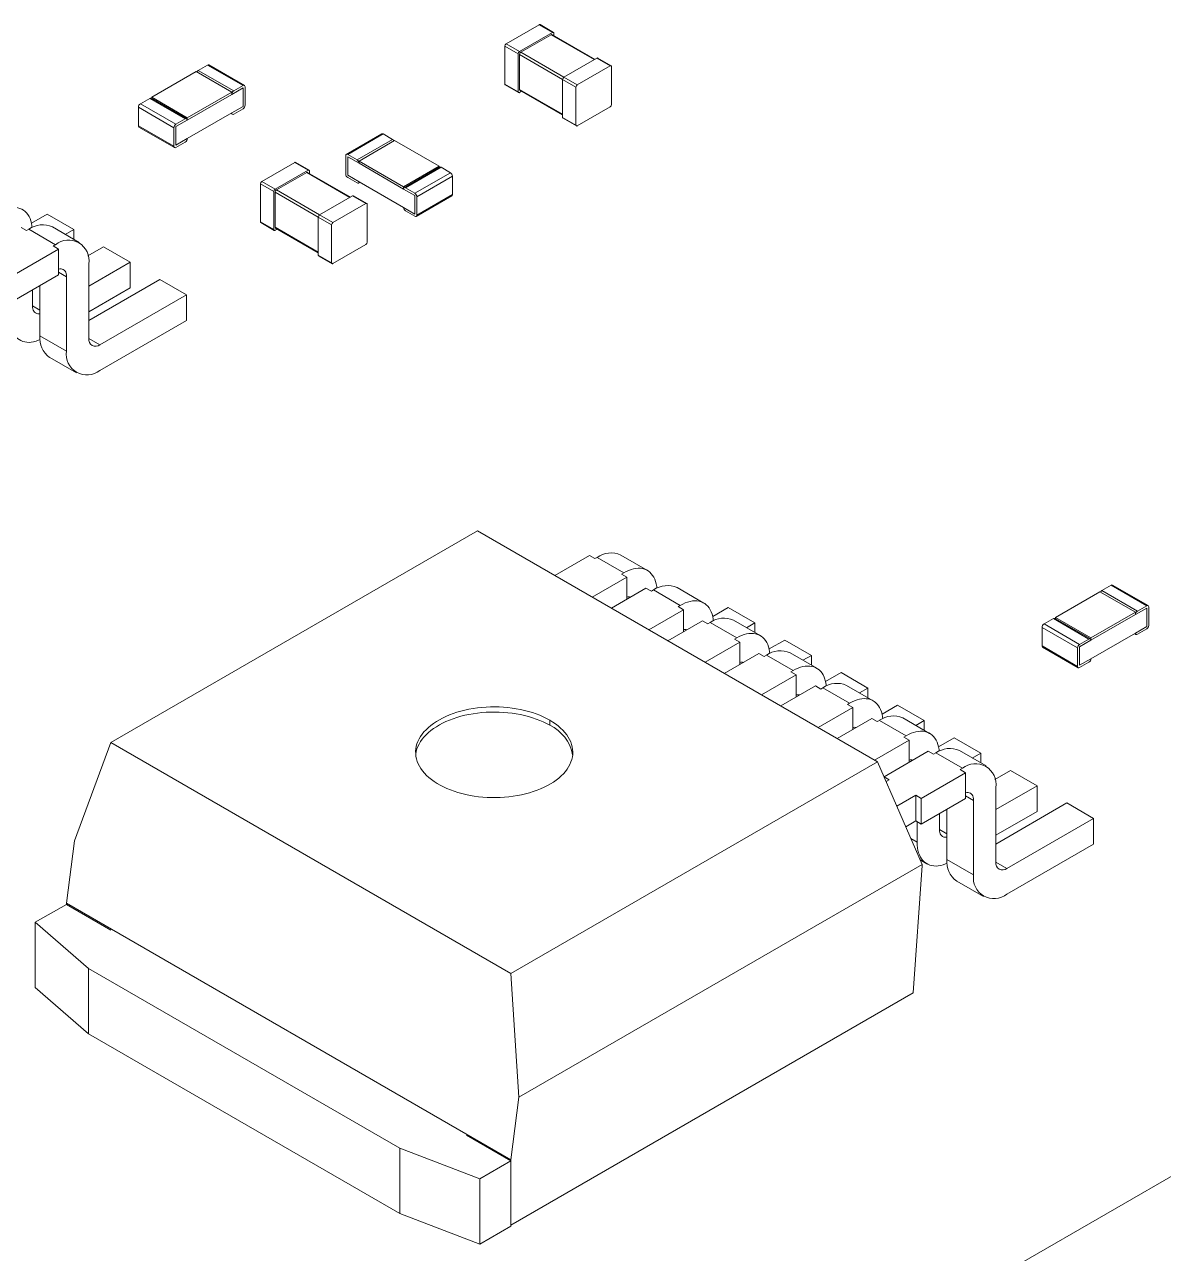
# Model space of a CAD drawing. Header units: millimetres. Extents: x 15 to 405, y 6 to 293.
# Drawn here: x 113.47 to 119.51, y 50.22 to 56.73 of the extents above; entities that cross this region are included whole.
import ezdxf

# ---------------------------------------------------------------- set-up
doc = ezdxf.new("R2010")
doc.units = ezdxf.units.MM

msp = doc.modelspace()

# ---------------------------------------------------------------- linework, layer by layer
at = {"color": 7, "linetype": 'Continuous', "lineweight": 18}
for p, q in [((116.0267, 56.632), (116.2012, 56.7327)), ((116.0974, 56.5911), (116.2719, 56.6918)), ((116.2012, 56.7327), (116.2719, 56.6918)), ((116.2769, 56.6923), (116.2062, 56.7332)), ((116.2789, 56.6748), (116.2789, 56.6878)), ((116.0197, 56.6197), (116.0904, 56.5789)), ((116.0197, 56.4183), (116.0197, 56.6197)), ((116.0267, 56.632), (116.0974, 56.5911)), ((116.1045, 56.5871), (116.2648, 56.6796)), ((116.2648, 56.6796), (116.4934, 56.5476)), ((116.4964, 56.5493), (116.2698, 56.6801)), ((116.0904, 56.3775), (116.0904, 56.5789)), ((116.0974, 56.3897), (116.0974, 56.5748)), ((116.0974, 56.5748), (116.3261, 56.4428)), ((116.1045, 56.5871), (116.3332, 56.4551)), ((116.3332, 56.4551), (116.5076, 56.5558)), ((116.5076, 56.5558), (116.5783, 56.5149)), ((116.5833, 56.5154), (116.5126, 56.5563)), ((114.3933, 56.4904), (114.4428, 56.519)), ((114.5819, 56.3816), (114.3933, 56.4904)), ((114.6314, 56.4102), (114.4428, 56.519)), ((114.6389, 56.4109), (114.4503, 56.5198)), ((116.4039, 56.4143), (116.5783, 56.5149)), ((116.5854, 56.3095), (116.5854, 56.5109)), ((114.147, 56.3482), (114.3827, 56.4843)), ((114.5713, 56.3755), (114.3827, 56.4843)), ((116.3261, 56.4428), (116.3968, 56.402)), ((116.3261, 56.2414), (116.3261, 56.4428)), ((116.3332, 56.4551), (116.4039, 56.4143)), ((114.3356, 56.2394), (114.5713, 56.3755)), ((114.3356, 56.2271), (114.5713, 56.3632)), ((114.5713, 56.3632), (114.6314, 56.3979)), ((114.5713, 56.3632), (114.5713, 56.3755)), ((114.5819, 56.3816), (114.6314, 56.4102)), ((114.6314, 56.2999), (114.6314, 56.3979)), ((114.642, 56.3061), (114.642, 56.404)), ((116.0197, 56.4183), (116.0904, 56.3775)), ((116.0217, 56.4137), (116.0924, 56.3729)), ((116.0974, 56.3897), (116.3261, 56.2577)), ((116.0974, 56.3734), (116.1087, 56.3799)), ((116.0995, 56.3852), (116.3261, 56.2544)), ((116.3968, 56.2006), (116.3968, 56.402)), ((114.2649, 56.1863), (114.0763, 56.2952)), ((114.0763, 56.1972), (114.0763, 56.2952)), ((114.0869, 56.3136), (114.1364, 56.3421)), ((114.2755, 56.2047), (114.0869, 56.3136)), ((114.325, 56.2333), (114.1364, 56.3421)), ((114.3325, 56.234), (114.1439, 56.3429)), ((114.3356, 56.2394), (114.147, 56.3482)), ((114.147, 56.3411), (114.147, 56.3482)), ((114.5713, 56.2652), (114.6314, 56.2999)), ((116.4039, 56.1965), (116.5783, 56.2972)), ((114.2755, 56.2047), (114.325, 56.2333)), ((114.3356, 56.1292), (114.5713, 56.2652)), ((114.3356, 56.2271), (114.3356, 56.2394)), ((114.5669, 56.2627), (114.5744, 56.2584)), ((114.5819, 56.2591), (114.6314, 56.2877)), ((116.3261, 56.2414), (116.3968, 56.2006)), ((116.3282, 56.2368), (116.3989, 56.196)), ((114.2649, 56.0883), (114.0763, 56.1972)), ((114.0794, 56.1903), (114.268, 56.0815)), ((114.2649, 56.0883), (114.2649, 56.1863)), ((114.2755, 56.1924), (114.3356, 56.2271)), ((114.2755, 56.0945), (114.2755, 56.1924)), ((114.2755, 56.0945), (114.3356, 56.1292)), ((114.2755, 56.0822), (114.325, 56.1108)), ((115.3675, 56.1544), (115.179, 56.0456)), ((115.375, 56.1537), (115.1865, 56.0448)), ((115.4245, 56.1251), (115.236, 56.0162)), ((115.4351, 56.119), (115.2466, 56.0101)), ((115.4245, 56.1251), (115.375, 56.1537)), ((115.6708, 55.9829), (115.4351, 56.119)), ((115.1759, 55.9407), (115.1759, 56.0387)), ((115.236, 56.0162), (115.1865, 56.0448)), ((114.9054, 56.0023), (114.731, 55.9016)), ((114.9761, 55.9615), (114.9054, 56.0023)), ((114.9811, 55.962), (114.9104, 56.0028)), ((115.1865, 55.9346), (115.1865, 56.0326)), ((115.2466, 55.9979), (115.1865, 56.0326)), ((115.4823, 55.8741), (115.2466, 56.0101)), ((115.2466, 55.9979), (115.2466, 56.0101)), ((115.4823, 55.8618), (115.2466, 55.9979)), ((115.6708, 55.9829), (115.4823, 55.8741)), ((115.6739, 55.9775), (115.4854, 55.8687)), ((115.6814, 55.9768), (115.4929, 55.8679)), ((115.6708, 55.9757), (115.6708, 55.9829)), ((115.7309, 55.9482), (115.6814, 55.9768)), ((114.9761, 55.9615), (114.8017, 55.8608)), ((114.969, 55.9492), (114.8087, 55.8567)), ((115.1977, 55.8173), (114.969, 55.9492)), ((115.2006, 55.8189), (114.974, 55.9497)), ((114.9832, 55.9445), (114.9832, 55.9574)), ((115.2466, 55.8999), (115.1865, 55.9346)), ((115.236, 55.8938), (115.1865, 55.9223)), ((115.7309, 55.9482), (115.5424, 55.8394)), ((115.7415, 55.9298), (115.553, 55.821)), ((115.7415, 55.8319), (115.7415, 55.9298)), ((114.7946, 55.8486), (114.7239, 55.8894)), ((114.7239, 55.688), (114.7239, 55.8894)), ((114.8017, 55.8608), (114.731, 55.9016)), ((114.7946, 55.6471), (114.7946, 55.8486)), ((114.8017, 55.6594), (114.8017, 55.8445)), ((115.0303, 55.7125), (114.8017, 55.8445)), ((115.0374, 55.7247), (114.8087, 55.8567)), ((115.2435, 55.893), (115.251, 55.8974)), ((115.4823, 55.7638), (115.2466, 55.8999)), ((115.4823, 55.8618), (115.4823, 55.8741)), ((115.5424, 55.8271), (115.4823, 55.8618)), ((115.5424, 55.8394), (115.4929, 55.8679)), ((115.2118, 55.8254), (115.0374, 55.7247)), ((115.2825, 55.7846), (115.1081, 55.6839)), ((115.2825, 55.7846), (115.2118, 55.8254)), ((115.2875, 55.7851), (115.2168, 55.8259)), ((115.2896, 55.5791), (115.2896, 55.7805)), ((115.5424, 55.7291), (115.5424, 55.8271)), ((115.5499, 55.7161), (115.7384, 55.825)), ((115.7415, 55.8319), (115.553, 55.723)), ((115.553, 55.723), (115.553, 55.821)), ((113.5919, 55.7285), (113.5096, 55.6809)), ((113.7334, 55.6468), (113.5919, 55.7285)), ((115.101, 55.6717), (115.0303, 55.7125)), ((115.0303, 55.5111), (115.0303, 55.7125)), ((115.1081, 55.6839), (115.0374, 55.7247)), ((115.5424, 55.7291), (115.4823, 55.7638)), ((115.5424, 55.7169), (115.4929, 55.7454)), ((113.4835, 55.6415), (113.4552, 55.6578)), ((113.4953, 55.6483), (113.4835, 55.6415)), ((113.6367, 55.5666), (113.4953, 55.6483)), ((113.7617, 55.579), (113.6203, 55.6607)), ((113.7334, 55.6468), (113.6888, 55.6211)), ((113.7334, 55.5954), (113.7334, 55.6468)), ((114.7946, 55.6471), (114.7239, 55.688)), ((114.726, 55.6834), (114.7967, 55.6426)), ((115.0303, 55.5274), (114.8017, 55.6594)), ((114.8129, 55.6495), (114.8017, 55.6431)), ((114.8037, 55.6548), (115.0303, 55.524)), ((115.101, 55.4703), (115.101, 55.6717)), ((113.6532, 55.5435), (113.4175, 55.4074)), ((113.6367, 55.5666), (113.6249, 55.5598)), ((113.6532, 55.5435), (113.6249, 55.5598)), ((113.6532, 55.4074), (113.6532, 55.5435)), ((113.8913, 55.5557), (113.8089, 55.5081)), ((114.0327, 55.474), (113.8913, 55.5557)), ((115.2825, 55.5669), (115.1081, 55.4662)), ((114.0327, 55.474), (113.8135, 55.3475)), ((113.8135, 55.0699), (113.8135, 55.4646)), ((114.0327, 55.3379), (114.0327, 55.474)), ((115.101, 55.4703), (115.0303, 55.5111)), ((115.0324, 55.5065), (115.1031, 55.4657)), ((113.4175, 55.2714), (113.6532, 55.4074)), ((113.6956, 55.3965), (113.6532, 55.421)), ((113.6956, 55.3965), (113.6956, 55.0019)), ((114.1906, 55.3828), (113.8135, 55.1651)), ((114.332, 55.3012), (114.1906, 55.3828)), ((113.5142, 55.2427), (113.5142, 55.3271)), ((113.5542, 55.3503), (113.5542, 55.0835)), ((113.8135, 55.2114), (114.0327, 55.3379)), ((114.332, 55.3012), (113.8724, 55.0359)), ((114.332, 55.1651), (114.332, 55.3012)), ((113.5542, 55.2196), (113.5142, 55.2427)), ((113.8724, 54.8998), (114.332, 55.1651)), ((113.6956, 55.0019), (113.5542, 55.0835)), ((113.8724, 55.0359), (113.8135, 55.0699)), ((113.606, 54.969), (113.7474, 54.8874)), ((115.8747, 54.0489), (113.9302, 52.9263)), ((117.996, 52.8243), (115.8747, 54.0489)), ((116.4687, 53.9182), (116.2849, 53.8121)), ((116.497, 53.9019), (116.4687, 53.9182)), ((116.5087, 53.9087), (116.497, 53.9019)), ((116.6502, 53.827), (116.5087, 53.9087)), ((116.7752, 53.8394), (116.6337, 53.921)), ((116.6502, 53.827), (116.6384, 53.8202)), ((116.6667, 53.8039), (116.6384, 53.8202)), ((116.6667, 53.8039), (116.4829, 53.6978)), ((116.6667, 53.6869), (116.6667, 53.8039)), ((119.1851, 53.7323), (119.2346, 53.7609)), ((119.4232, 53.6521), (119.2346, 53.7609)), ((119.4307, 53.6528), (119.2421, 53.7617)), ((116.768, 53.7454), (116.5842, 53.6393)), ((116.7963, 53.7291), (116.768, 53.7454)), ((116.8081, 53.7359), (116.7963, 53.7291)), ((116.9495, 53.6542), (116.8081, 53.7359)), ((117.0745, 53.6666), (116.9331, 53.7482)), ((118.9388, 53.5902), (119.1745, 53.7262)), ((119.3631, 53.6174), (119.1745, 53.7262)), ((119.3737, 53.6235), (119.1851, 53.7323)), ((116.966, 53.6311), (116.7822, 53.525)), ((116.9495, 53.6542), (116.9377, 53.6474)), ((116.966, 53.6311), (116.9377, 53.6474)), ((116.966, 53.5141), (116.966, 53.6311)), ((117.2041, 53.6432), (117.1217, 53.5957)), ((117.3455, 53.5616), (117.2041, 53.6432)), ((119.3631, 53.6051), (119.4232, 53.6398)), ((119.3737, 53.6235), (119.4232, 53.6521)), ((119.4232, 53.5418), (119.4232, 53.6398)), ((119.4338, 53.548), (119.4338, 53.6459)), ((117.0674, 53.5726), (116.8836, 53.4665)), ((117.0956, 53.5562), (117.0674, 53.5726)), ((117.1074, 53.563), (117.0956, 53.5562)), ((117.2489, 53.4814), (117.1074, 53.563)), ((117.3738, 53.4938), (117.2324, 53.5754)), ((117.3455, 53.5616), (117.301, 53.5359)), ((117.3455, 53.5102), (117.3455, 53.5616)), ((118.8787, 53.5555), (118.9282, 53.584)), ((119.1168, 53.4752), (118.9282, 53.584)), ((119.1243, 53.4759), (118.9357, 53.5848)), ((118.9388, 53.583), (118.9388, 53.5902)), ((119.1274, 53.4813), (118.9388, 53.5902)), ((119.1274, 53.4813), (119.3631, 53.6174)), ((119.1274, 53.469), (119.3631, 53.6051)), ((119.3631, 53.6051), (119.3631, 53.6174)), ((119.0567, 53.4282), (118.8681, 53.5371)), ((118.8681, 53.4391), (118.8681, 53.5371)), ((119.0673, 53.4466), (118.8787, 53.5555)), ((119.1274, 53.3711), (119.3631, 53.5071)), ((119.3587, 53.5046), (119.3662, 53.5003)), ((119.3631, 53.5071), (119.4232, 53.5418)), ((119.3737, 53.501), (119.4232, 53.5296)), ((117.2654, 53.4583), (117.0816, 53.3522)), ((117.2489, 53.4814), (117.2371, 53.4746)), ((117.2654, 53.4583), (117.2371, 53.4746)), ((117.2654, 53.3413), (117.2654, 53.4583)), ((117.5034, 53.4704), (117.421, 53.4229)), ((117.6448, 53.3888), (117.5034, 53.4704)), ((119.0567, 53.3302), (118.8681, 53.4391)), ((118.8712, 53.4322), (119.0598, 53.3234)), ((119.0567, 53.3302), (119.0567, 53.4282)), ((119.0673, 53.4466), (119.1168, 53.4752)), ((119.0673, 53.4344), (119.1274, 53.469)), ((119.0673, 53.3364), (119.0673, 53.4344)), ((119.1274, 53.469), (119.1274, 53.4813)), ((117.3667, 53.3998), (117.1829, 53.2937)), ((117.395, 53.3834), (117.3667, 53.3998)), ((117.4068, 53.3902), (117.395, 53.3834)), ((117.5482, 53.3086), (117.4068, 53.3902)), ((117.6732, 53.321), (117.5318, 53.4026)), ((117.6448, 53.3888), (117.6003, 53.3631)), ((117.6448, 53.3373), (117.6448, 53.3888)), ((119.0673, 53.3364), (119.1274, 53.3711)), ((117.5482, 53.3086), (117.5364, 53.3018)), ((117.5647, 53.2855), (117.5364, 53.3018)), ((117.8028, 53.2976), (117.7204, 53.2501)), ((117.9442, 53.216), (117.8028, 53.2976)), ((119.0673, 53.3241), (119.1168, 53.3527)), ((117.5647, 53.2855), (117.3809, 53.1794)), ((117.5647, 53.1685), (117.5647, 53.2855)), ((117.666, 53.227), (117.4823, 53.1209)), ((117.6943, 53.2106), (117.666, 53.227)), ((117.7061, 53.2174), (117.6943, 53.2106)), ((117.8475, 53.1358), (117.7061, 53.2174)), ((117.9725, 53.1482), (117.8311, 53.2298)), ((117.9442, 53.216), (117.8996, 53.1903)), ((117.9442, 53.1645), (117.9442, 53.216)), ((117.864, 53.1127), (117.6802, 53.0066)), ((117.8475, 53.1358), (117.8358, 53.129)), ((117.864, 53.1127), (117.8358, 53.129)), ((117.864, 52.9956), (117.864, 53.1127)), ((118.1021, 53.1248), (118.0197, 53.0773)), ((118.2435, 53.0432), (118.1021, 53.1248)), ((116.2577, 53.0454), (116.2577, 53.0182)), ((117.9654, 53.0542), (117.7816, 52.9481)), ((117.9937, 53.0378), (117.9654, 53.0542)), ((118.0055, 53.0446), (117.9937, 53.0378)), ((118.1469, 52.963), (118.0055, 53.0446)), ((118.2719, 52.9754), (118.1304, 53.057)), ((118.2435, 53.0432), (118.199, 53.0174)), ((118.2435, 52.9917), (118.2435, 53.0432)), ((113.9302, 52.9263), (113.737, 52.4065)), ((113.9302, 52.9263), (116.0515, 51.7017)), ((118.1634, 52.9399), (117.9796, 52.8338)), ((118.1469, 52.963), (118.1351, 52.9562)), ((118.1634, 52.9399), (118.1351, 52.9562)), ((118.1634, 52.8228), (118.1634, 52.9399)), ((118.4014, 52.952), (118.3191, 52.9044)), ((118.5429, 52.8704), (118.4014, 52.952)), ((118.2647, 52.8813), (118.03, 52.7458)), ((118.293, 52.865), (118.2647, 52.8813)), ((118.3048, 52.8718), (118.293, 52.865)), ((118.4462, 52.7902), (118.3048, 52.8718)), ((118.5712, 52.8026), (118.4298, 52.8842)), ((118.5429, 52.8704), (118.4983, 52.8446)), ((118.5429, 52.8189), (118.5429, 52.8704)), ((116.0515, 51.7017), (117.996, 52.8243)), ((117.996, 52.8243), (118.2317, 52.2799)), ((118.4462, 52.7902), (118.4344, 52.7834)), ((118.4627, 52.767), (118.4344, 52.7834)), ((118.7008, 52.7792), (118.6184, 52.7316)), ((118.8422, 52.6975), (118.7008, 52.7792)), ((118.0306, 52.7444), (118.0573, 52.729)), ((118.0573, 52.729), (118.0413, 52.7197)), ((118.4627, 52.767), (118.227, 52.631)), ((118.4627, 52.631), (118.4627, 52.767)), ((118.1987, 52.6473), (118.0979, 52.5891)), ((118.1987, 52.6473), (118.227, 52.631)), ((118.1987, 52.6473), (118.1987, 52.5112)), ((118.8422, 52.6975), (118.623, 52.571)), ((118.623, 52.2934), (118.623, 52.6881)), ((118.8422, 52.5615), (118.8422, 52.6975)), ((118.227, 52.631), (118.227, 52.4949)), ((118.227, 52.4949), (118.4627, 52.631)), ((118.5051, 52.6201), (118.4627, 52.6446)), ((118.5051, 52.6201), (118.5051, 52.2254)), ((119.0001, 52.6064), (118.623, 52.3887)), ((119.1415, 52.5247), (119.0001, 52.6064)), ((118.3237, 52.4662), (118.3237, 52.5507)), ((118.3637, 52.5738), (118.3637, 52.307)), ((118.623, 52.4349), (118.8422, 52.5615)), ((119.1415, 52.5247), (118.6819, 52.2594)), ((119.1415, 52.3887), (119.1415, 52.5247)), ((118.145, 52.4802), (118.1987, 52.5112)), ((118.227, 52.4949), (118.1987, 52.5112)), ((118.2058, 52.5071), (118.2058, 52.3982)), ((118.3637, 52.4431), (118.3237, 52.4662)), ((113.6945, 52.0744), (113.737, 52.4065)), ((118.2058, 52.3982), (118.1721, 52.4177)), ((118.6819, 52.1233), (119.1415, 52.3887)), ((116.094, 51.0458), (118.2317, 52.2799)), ((118.2317, 52.2745), (118.1846, 51.5995)), ((118.2209, 52.3049), (118.2576, 52.2837)), ((118.2317, 52.2745), (118.2317, 52.2799)), ((118.5051, 52.2254), (118.3637, 52.307)), ((118.6819, 52.2594), (118.623, 52.2934)), ((118.4155, 52.1926), (118.5569, 52.1109)), ((113.5295, 51.9737), (113.6945, 52.0689)), ((113.6945, 52.0744), (116.0515, 50.7137)), ((113.6945, 52.0689), (113.6945, 52.0744)), ((113.6945, 52.0689), (113.9302, 51.9329)), ((113.8123, 51.7288), (113.5295, 51.9737)), ((113.5295, 51.628), (113.5295, 51.9737)), ((115.4622, 50.7763), (113.8123, 51.7288)), ((113.8123, 51.3831), (113.8123, 51.7288)), ((116.0515, 51.7017), (116.094, 51.0458)), ((113.8123, 51.3831), (113.5295, 51.628)), ((116.0515, 50.368), (118.1846, 51.5995)), ((113.8123, 51.3831), (115.4622, 50.4306)), ((120.7031, 51.2915), (118.7585, 50.1689)), ((116.0515, 50.7137), (116.094, 51.0458)), ((115.8158, 50.8443), (116.0515, 50.7083)), ((115.8865, 50.613), (115.4622, 50.7763)), ((115.4622, 50.4306), (115.4622, 50.7763)), ((116.0515, 50.7083), (115.8865, 50.613)), ((116.0515, 50.368), (116.0515, 50.7137)), ((116.0515, 50.3626), (116.0515, 50.7083)), ((115.8865, 50.2673), (115.8865, 50.613)), ((115.8865, 50.2673), (115.4622, 50.4306)), ((116.0515, 50.3626), (115.8865, 50.2673))]:
    msp.add_line(p, q, dxfattribs=at)
at = {"color": 7, "linetype": 'Continuous', "lineweight": 18, "flags": 128}
for points in [[(113.5132, 55.6576), (113.5122, 55.6667), (113.5097, 55.6802), (113.5063, 55.693), (113.5019, 55.7049), (113.4966, 55.7158), (113.4905, 55.7258), (113.4834, 55.7346), (113.4756, 55.7424), (113.467, 55.749), (113.4576, 55.7544), (113.4476, 55.7585), (113.437, 55.7615), (113.4258, 55.7631), (113.4141, 55.7635), (113.402, 55.7626), (113.3895, 55.7605), (113.3767, 55.757), (113.3637, 55.7524), (113.3506, 55.7465), (113.3374, 55.7395)], [(113.6532, 55.4374), (113.6593, 55.4384), (113.6662, 55.4385), (113.6726, 55.4372), (113.6784, 55.4347), (113.6835, 55.4309), (113.6877, 55.426), (113.6912, 55.42), (113.6936, 55.413), (113.6951, 55.4051), (113.6956, 55.3965)], [(113.5542, 55.2014), (113.5505, 55.2008), (113.5436, 55.2008), (113.5372, 55.202), (113.5314, 55.2046), (113.5263, 55.2083), (113.522, 55.2132), (113.5186, 55.2193), (113.5162, 55.2263), (113.5147, 55.2341), (113.5142, 55.2427)], [(113.3963, 55.1747), (113.3968, 55.1597), (113.3983, 55.1454), (113.4007, 55.1318), (113.4042, 55.119), (113.4085, 55.1072), (113.4138, 55.0962), (113.42, 55.0863), (113.427, 55.0774), (113.4349, 55.0697), (113.4435, 55.0631), (113.4528, 55.0577), (113.4629, 55.0535), (113.4735, 55.0506), (113.4847, 55.0489), (113.4964, 55.0485), (113.5085, 55.0494), (113.521, 55.0516), (113.5337, 55.055), (113.5467, 55.0597), (113.5551, 55.0633)], [(116.826, 53.7452), (116.825, 53.7542), (116.8225, 53.7678), (116.8191, 53.7806), (116.8147, 53.7925), (116.8094, 53.8034), (116.8033, 53.8133), (116.7962, 53.8222), (116.7884, 53.8299), (116.7798, 53.8365), (116.7704, 53.8419), (116.7604, 53.8461), (116.7498, 53.849), (116.7386, 53.8507), (116.7269, 53.8511), (116.7148, 53.8502), (116.7023, 53.848), (116.6895, 53.8446), (116.6765, 53.8399), (116.6634, 53.8341), (116.6502, 53.827)], [(117.1254, 53.5724), (117.1243, 53.5814), (117.1219, 53.595), (117.1184, 53.6078), (117.1141, 53.6197), (117.1088, 53.6306), (117.1026, 53.6405), (117.0956, 53.6494), (117.0877, 53.6571), (117.0791, 53.6637), (117.0698, 53.6691), (117.0597, 53.6733), (117.0491, 53.6762), (117.0379, 53.6779), (117.0262, 53.6783), (117.0141, 53.6774), (117.0016, 53.6752), (116.9888, 53.6718), (116.9759, 53.6671), (116.9627, 53.6613), (116.9495, 53.6542)], [(117.4247, 53.3995), (117.4237, 53.4086), (117.4212, 53.4222), (117.4178, 53.435), (117.4134, 53.4468), (117.4081, 53.4578), (117.4019, 53.4677), (117.3949, 53.4766), (117.3871, 53.4843), (117.3784, 53.4909), (117.3691, 53.4963), (117.3591, 53.5005), (117.3484, 53.5034), (117.3372, 53.5051), (117.3256, 53.5055), (117.3134, 53.5046), (117.301, 53.5024), (117.2882, 53.499), (117.2752, 53.4943), (117.2621, 53.4885), (117.2489, 53.4814)], [(117.7241, 53.2267), (117.723, 53.2358), (117.7205, 53.2494), (117.7171, 53.2622), (117.7128, 53.274), (117.7075, 53.285), (117.7013, 53.2949), (117.6943, 53.3038), (117.6864, 53.3115), (117.6778, 53.3181), (117.6684, 53.3235), (117.6584, 53.3277), (117.6478, 53.3306), (117.6366, 53.3323), (117.6249, 53.3327), (117.6128, 53.3318), (117.6003, 53.3296), (117.5875, 53.3262), (117.5745, 53.3215), (117.5614, 53.3157), (117.5482, 53.3086)], [(116.2577, 53.0454), (116.2736, 53.0357), (116.2886, 53.0254), (116.3026, 53.0148), (116.3155, 53.0037), (116.3273, 52.9922), (116.338, 52.9803), (116.3475, 52.9681), (116.3558, 52.9556), (116.363, 52.9429), (116.3689, 52.93), (116.3735, 52.9169), (116.3769, 52.9036), (116.379, 52.8903), (116.3798, 52.877), (116.3793, 52.8636), (116.3775, 52.8503), (116.3745, 52.837), (116.3701, 52.8239), (116.3646, 52.8109), (116.3577, 52.7981), (116.3497, 52.7856), (116.3405, 52.7733), (116.3301, 52.7613), (116.3185, 52.7498), (116.3059, 52.7385), (116.2922, 52.7278), (116.2775, 52.7174), (116.2618, 52.7076), (116.2452, 52.6983), (116.2277, 52.6895), (116.2094, 52.6813), (116.1904, 52.6737), (116.1706, 52.6667), (116.1502, 52.6604), (116.1292, 52.6547), (116.1077, 52.6497), (116.0858, 52.6454), (116.0635, 52.6418), (116.0408, 52.639), (116.018, 52.6368), (115.9949, 52.6355), (115.9718, 52.6348), (115.9486, 52.6349), (115.9255, 52.6357), (115.9025, 52.6373), (115.8797, 52.6396), (115.8571, 52.6427), (115.8349, 52.6464), (115.8131, 52.6509), (115.7917, 52.656), (115.7708, 52.6619), (115.7506, 52.6684), (115.731, 52.6755), (115.7121, 52.6833), (115.694, 52.6916), (115.6768, 52.7005), (115.6604, 52.71), (115.645, 52.72), (115.6305, 52.7304), (115.6171, 52.7413), (115.6047, 52.7526), (115.5934, 52.7643), (115.5833, 52.7763), (115.5744, 52.7887), (115.5666, 52.8013), (115.5601, 52.8141), (115.5549, 52.8271), (115.5509, 52.8403), (115.5481, 52.8536), (115.5467, 52.8669), (115.5465, 52.8803), (115.5476, 52.8937), (115.5501, 52.907), (115.5537, 52.9202), (115.5587, 52.9332), (115.5649, 52.9461), (115.5723, 52.9588), (115.581, 52.9712), (115.5908, 52.9833), (115.6018, 52.9951), (115.6139, 53.0065), (115.627, 53.0175), (115.6412, 53.028), (115.6564, 53.0381), (115.6726, 53.0477), (115.6896, 53.0568), (115.7075, 53.0653), (115.7262, 53.0732), (115.7456, 53.0805), (115.7657, 53.0871), (115.7864, 53.0931), (115.8077, 53.0985), (115.8294, 53.1031), (115.8515, 53.107), (115.874, 53.1103), (115.8968, 53.1128), (115.9197, 53.1145), (115.9428, 53.1155), (115.966, 53.1158), (115.9891, 53.1154), (116.0122, 53.1141), (116.0351, 53.1122), (116.0578, 53.1095), (116.0802, 53.1061), (116.1023, 53.102), (116.1239, 53.0972), (116.145, 53.0917), (116.1656, 53.0855), (116.1855, 53.0787), (116.2047, 53.0713), (116.2232, 53.0632), (116.2409, 53.0546), (116.2577, 53.0454)], [(118.0234, 53.0539), (118.0223, 53.063), (118.0199, 53.0766), (118.0165, 53.0893), (118.0121, 53.1012), (118.0068, 53.1122), (118.0006, 53.1221), (117.9936, 53.131), (117.9857, 53.1387), (117.9771, 53.1453), (117.9678, 53.1507), (117.9578, 53.1549), (117.9471, 53.1578), (117.9359, 53.1595), (117.9242, 53.1599), (117.9121, 53.159), (117.8996, 53.1568), (117.8869, 53.1534), (117.8739, 53.1487), (117.8607, 53.1428), (117.8475, 53.1358)], [(115.5471, 52.8617), (115.5476, 52.8664), (115.5501, 52.8797), (115.5537, 52.8929), (115.5587, 52.906), (115.5649, 52.9189), (115.5723, 52.9316), (115.581, 52.944), (115.5908, 52.9561), (115.6018, 52.9679), (115.6139, 52.9793), (115.627, 52.9903), (115.6412, 53.0008), (115.6564, 53.0109), (115.6726, 53.0205), (115.6896, 53.0296), (115.7075, 53.0381), (115.7262, 53.046), (115.7456, 53.0532), (115.7657, 53.0599), (115.7864, 53.0659), (115.8077, 53.0712), (115.8294, 53.0759), (115.8515, 53.0798), (115.874, 53.083), (115.8968, 53.0855), (115.9197, 53.0873), (115.9428, 53.0883), (115.966, 53.0886), (115.9891, 53.0881), (116.0122, 53.0869), (116.0351, 53.085), (116.0578, 53.0823), (116.0802, 53.0789), (116.1023, 53.0748), (116.1239, 53.07), (116.145, 53.0645), (116.1656, 53.0583), (116.1855, 53.0515), (116.2047, 53.044), (116.2232, 53.036), (116.2409, 53.0273), (116.2577, 53.0182)], [(118.3227, 52.8811), (118.3217, 52.8902), (118.3192, 52.9038), (118.3158, 52.9165), (118.3114, 52.9284), (118.3062, 52.9394), (118.3, 52.9493), (118.2929, 52.9582), (118.2851, 52.9659), (118.2765, 52.9725), (118.2671, 52.9779), (118.2571, 52.9821), (118.2465, 52.985), (118.2353, 52.9867), (118.2236, 52.9871), (118.2115, 52.9862), (118.199, 52.984), (118.1862, 52.9806), (118.1732, 52.9759), (118.1601, 52.97), (118.1469, 52.963)], [(118.4627, 52.6609), (118.4688, 52.6619), (118.4757, 52.662), (118.4821, 52.6607), (118.4879, 52.6582), (118.493, 52.6545), (118.4973, 52.6495), (118.5007, 52.6435), (118.5031, 52.6365), (118.5046, 52.6287), (118.5051, 52.6201)], [(118.3637, 52.4249), (118.36, 52.4244), (118.3531, 52.4243), (118.3467, 52.4256), (118.3409, 52.4281), (118.3358, 52.4318), (118.3316, 52.4368), (118.3281, 52.4428), (118.3257, 52.4498), (118.3242, 52.4577), (118.3237, 52.4662)], [(118.2058, 52.3982), (118.2063, 52.3832), (118.2078, 52.3689), (118.2102, 52.3553), (118.2137, 52.3426), (118.218, 52.3307), (118.2233, 52.3197), (118.2295, 52.3098), (118.2365, 52.3009), (118.2444, 52.2932), (118.253, 52.2866), (118.2623, 52.2812), (118.2724, 52.277), (118.283, 52.2741), (118.2942, 52.2724), (118.3059, 52.2721), (118.318, 52.273), (118.3305, 52.2751), (118.3432, 52.2785), (118.3562, 52.2832), (118.3646, 52.2868)]]:
    msp.add_lwpolyline(points, dxfattribs=at)
at = {"color": 7, "linetype": 'Continuous', "lineweight": 18}
for centre, radius, start, end in [((116.2041, 56.7286), 0.00503, 65.68605, 125.61817), ((116.2746, 56.6885), 0.00437, 350.78596, 129.20329), ((116.035, 56.619), 0.0154, 122.60548, 177.39452), ((116.2677, 56.6755), 0.00503, 65.68605, 125.61817), ((116.1057, 56.5782), 0.0154, 122.60548, 177.39452), ((116.1128, 56.5741), 0.0154, 122.60548, 177.39452), ((116.5105, 56.5517), 0.00503, 65.68605, 125.61817), ((114.4048, 56.4721), 0.0216, 121.95467, 151.14439), ((114.4472, 56.5129), 0.00754, 65.68605, 125.61817), ((116.581, 56.5116), 0.00437, 350.78596, 129.20329), ((116.3414, 56.4421), 0.0154, 122.60548, 177.39452), ((114.5943, 56.3622), 0.0231, 122.60548, 177.39452), ((114.6355, 56.4051), 0.00655, 350.78596, 129.20329), ((116.0247, 56.4178), 0.00503, 174.37962, 234.30196), ((116.0947, 56.3768), 0.00437, 170.78596, 309.20329), ((116.1025, 56.3892), 0.00503, 174.37962, 234.30196), ((116.4121, 56.4013), 0.0154, 122.60548, 177.39452), ((114.0993, 56.2941), 0.0231, 122.60548, 177.39452), ((114.1408, 56.336), 0.00754, 65.68605, 125.61817), ((114.619, 56.3071), 0.0231, 302.60548, 357.39452), ((116.57, 56.3102), 0.0154, 302.60548, 357.39452), ((114.3291, 56.2282), 0.00655, 350.78596, 129.20329), ((114.5777, 56.2642), 0.00655, 170.78596, 309.20329), ((116.3311, 56.2409), 0.00503, 174.37962, 234.30196), ((114.0838, 56.1965), 0.00755, 174.37962, 234.30196), ((114.2879, 56.1853), 0.0231, 122.60548, 177.39452), ((116.4011, 56.1999), 0.00437, 170.78596, 309.20329), ((114.3125, 56.1302), 0.0231, 302.60548, 357.39452), ((115.3706, 56.1475), 0.00754, 54.38183, 114.31395), ((115.4131, 56.1067), 0.0216, 28.85561, 58.04533), ((114.2713, 56.0873), 0.00655, 170.78596, 309.20329), ((115.1823, 56.0397), 0.00655, 50.79671, 189.21404), ((114.9083, 55.9982), 0.00503, 65.68605, 125.61817), ((115.2235, 55.9968), 0.0231, 2.60548, 57.39452), ((115.677, 55.9707), 0.00754, 54.38183, 114.31395), ((114.972, 55.9452), 0.00503, 65.68605, 125.61817), ((114.9789, 55.9581), 0.00437, 350.78596, 129.20329), ((115.1989, 55.9418), 0.0231, 182.60548, 237.39452), ((115.7185, 55.9288), 0.0231, 2.60548, 57.39452), ((114.7392, 55.8887), 0.0154, 122.60548, 177.39452), ((114.81, 55.8479), 0.0154, 122.60548, 177.39452), ((114.817, 55.8438), 0.0154, 122.60548, 177.39452), ((115.2401, 55.8988), 0.00655, 230.79671, 9.21404), ((115.4887, 55.8629), 0.00655, 50.79671, 189.21404), ((115.5299, 55.8199), 0.0231, 2.60548, 57.39452), ((115.2147, 55.8213), 0.00503, 65.68605, 125.61817), ((115.2853, 55.7812), 0.00437, 350.78596, 129.20329), ((115.734, 55.8311), 0.00755, 305.69804, 5.62038), ((115.0457, 55.7118), 0.0154, 122.60548, 177.39452), ((115.5053, 55.7649), 0.0231, 182.60548, 237.39452), ((115.5465, 55.722), 0.00655, 230.79671, 9.21404), ((113.5687, 55.5446), 0.1271, 66.03181, 125.27865), ((114.7289, 55.6875), 0.00503, 174.37962, 234.30196), ((114.7989, 55.6464), 0.00437, 170.78596, 309.20329), ((114.8067, 55.6589), 0.00503, 174.37962, 234.30196), ((115.1164, 55.671), 0.0154, 122.60548, 177.39452), ((113.7055, 55.4817), 0.1093, 350.99455, 128.99469), ((115.2742, 55.5798), 0.0154, 302.60548, 357.39452), ((115.0353, 55.5106), 0.00503, 174.37962, 234.30196), ((115.1053, 55.4696), 0.00437, 170.78596, 309.20329), ((113.6763, 55.0698), 0.1229, 173.60377, 235.08405), ((113.8494, 55.0641), 0.0364, 170.78596, 309.20329), ((113.8036, 54.9848), 0.1093, 170.99455, 308.99469), ((116.5821, 53.8049), 0.1271, 66.03181, 125.27865), ((116.8815, 53.6321), 0.1271, 66.03181, 125.27865), ((119.239, 53.7548), 0.00754, 65.68605, 125.61817), ((116.6761, 53.662), 0.0369, 75.24591, 104.79263), ((119.1966, 53.714), 0.0216, 121.95467, 151.14439), ((119.3861, 53.6041), 0.0231, 122.60548, 177.39452), ((119.4273, 53.647), 0.00655, 350.78596, 129.20329), ((117.1808, 53.4593), 0.1271, 66.03181, 125.27865), ((118.9326, 53.5779), 0.00754, 65.68605, 125.61817), ((116.9754, 53.4892), 0.0369, 75.24591, 104.79263), ((118.8912, 53.536), 0.0231, 122.60548, 177.39452), ((119.3696, 53.5061), 0.00655, 170.78596, 309.20329), ((119.4108, 53.549), 0.0231, 302.60548, 357.39452), ((118.8756, 53.4384), 0.00755, 174.37962, 234.30196), ((119.0797, 53.4272), 0.0231, 122.60548, 177.39452), ((119.1209, 53.4701), 0.00655, 350.78596, 129.20329), ((117.4802, 53.2865), 0.1271, 66.03181, 125.27865), ((119.1044, 53.3721), 0.0231, 302.60548, 357.39452), ((117.2748, 53.3164), 0.0369, 75.24591, 104.79263), ((119.0632, 53.3292), 0.00655, 170.78596, 309.20329), ((117.7795, 53.1137), 0.1271, 66.03181, 125.27865), ((117.5741, 53.1436), 0.0369, 75.24591, 104.79263), ((118.0788, 52.9409), 0.1271, 66.03181, 125.27865), ((116.1669, 52.8224), 0.2158, 10.49209, 65.10617), ((117.8735, 52.9708), 0.0369, 75.24591, 104.79263), ((118.3782, 52.7681), 0.1271, 66.03181, 125.27865), ((118.1728, 52.798), 0.0369, 75.24591, 104.79263), ((118.515, 52.7052), 0.1093, 350.99455, 128.99469), ((118.4859, 52.2934), 0.1229, 173.60377, 235.08405), ((118.6589, 52.2876), 0.0364, 170.78596, 309.20329), ((118.6131, 52.2083), 0.1093, 170.99455, 308.99469)]:
    msp.add_arc(centre, radius, start, end, dxfattribs=at)

doc.saveas('drawing.dxf')
